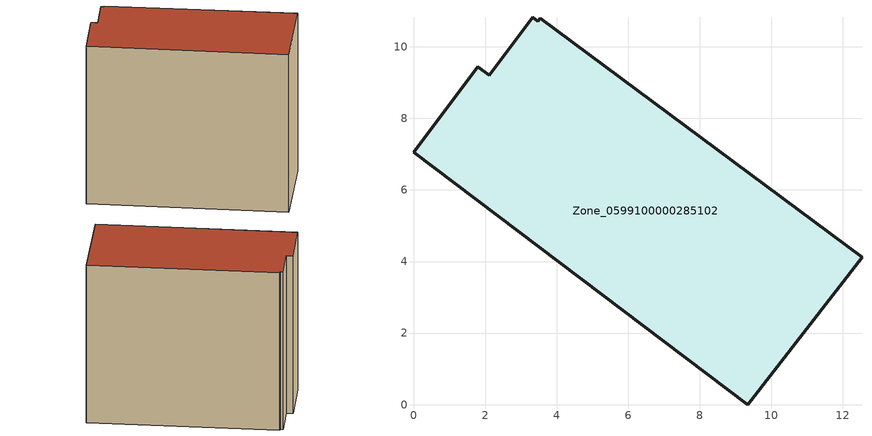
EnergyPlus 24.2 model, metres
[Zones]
Zone_0599100000285102
 floor ground (C_G): 3.48,10.72 3.54,10.79 12.53,4.12 9.34,0 0,7.05 1.79,9.45 2.12,9.21 3.33,10.82 z0
 wall outside (C_F): 9.34,0 12.53,4.12 3.54,10.79 3.48,10.72 3.33,10.82 2.12,9.21 1.79,9.45 0,7.05 9.34,0 z0:10.2
 roof outside (C_R): 3.54,10.79 3.48,10.72 3.33,10.82 2.12,9.21 1.79,9.45 0,7.05 9.34,0 12.53,4.12 z10.2
[BUILDING]
Pand.0599100000285102: North Axis=0; Terrain=City; Loads Convergence Tolerance Value=0.04; Temperature Convergence Tolerance Value=0.4; Solar Distribution=FullExterior; Maximum Number of Warmup Days=25; Minimum Number of Warmup Days=1
[Site:Location]
Rotterdam.The.Hague.AP_ZH_NLD Design_Conditions: Latitude=51.96; Longitude=4.45; Time Zone=1; Elevation=-4.5
[SITE:GROUNDTEMPERATURE:BUILDINGSURFACE]
18, 18, 18, 18, 18, 18, 18, 18, 18, 18, 18, 18
[MATERIAL] Thermal Absorptance=0.9; Solar Absorptance=0.7; Visible Absorptance=0.7
Name | Roughness | Thickness | Conductivity | Density | Specific Heat
G.TI.1946 | MediumSmooth | 0.15 | 1 | 540 | 1210
F.TI.1946 | Rough | 0.3 | 0.857143 | 1920 | 840
R.TI.1946 | MediumRough | 0.2 | 0.1 | 1500 | 1000
[CONSTRUCTION]
C_G: G.TI.1946
C_F: F.TI.1946
C_R: R.TI.1946
[ZONE]
Zone_0599100000285102: Type=1; Multiplier=1; Ceiling Height=Autocalculate; Volume=Autocalculate; Floor Area=autocalculate; Part of Total Floor Area=Yes
[ZONEINFILTRATION:DESIGNFLOWRATE]
Infil_Zone_0599100000285102: Zone or ZoneList or Space or SpaceList=Zone_0599100000285102; Schedule=AlwaysOn; Design Flow Rate Calculation Method=Flow/Area; Flow Rate per Floor Area=0.003; Constant Term Coefficient=1; Temperature Term Coefficient=0; Velocity Term Coefficient=0; Velocity Squared Term Coefficient=0
[HVACTEMPLATE:ZONE:IDEALLOADSAIRSYSTEM]
Zone_0599100000285102: Maximum Heating Supply Air Temperature=50; Minimum Cooling Supply Air Temperature=13; Maximum Heating Supply Air Humidity Ratio=0.0156; Minimum Cooling Supply Air Humidity Ratio=0.0077; Heating Limit=NoLimit; Cooling Limit=NoLimit; Dehumidification Control Type=ConstantSensibleHeatRatio; Cooling Sensible Heat Ratio=0.7; Dehumidification Setpoint=60; Humidification Control Type=None; Humidification Setpoint=30; Outdoor Air Method=None; Outdoor Air Flow Rate per Person=0.00944; Outdoor Air Flow Rate per Zone Floor Area=0; Outdoor Air Flow Rate per Zone=0; Demand Controlled Ventilation Type=None; Outdoor Air Economizer Type=NoEconomizer; Heat Recovery Type=None; Sensible Heat Recovery Effectiveness=0.7; Latent Heat Recovery Effectiveness=0.65
[ZONECONTROL:THERMOSTAT]
ThermostatControl_Zone_0599100000285102: Zone or ZoneList=Zone_0599100000285102; Control Type Schedule=DualSetpointControlType; Control 1=Thermostat_Zone_0599100000285102; Temperature Difference Between Cutout And Setpoint=0
[THERMOSTATSETPOINT:DUALSETPOINT]
Thermostat_Zone_0599100000285102: Heating Setpoint Temperature Schedule=HeatingSetpoint_Zone_0599100000285102; Cooling Setpoint Temperature Schedule=CoolingSetpoint_Zone_0599100000285102
[SCHEDULE:COMPACT]
HeatingSetpoint_Zone_0599100000285102: Through: 12/31, For: AllDays, Until: 24:00, 21
CoolingSetpoint_Zone_0599100000285102: Through: 12/31, For: AllDays, Until: 24:00, 24
DualSetpointControlType: Through: 12/31, For: AllDays, Until: 24:00, 4
AlwaysOn: Through: 12/31, For: AllDays, Until: 24:00, 1
